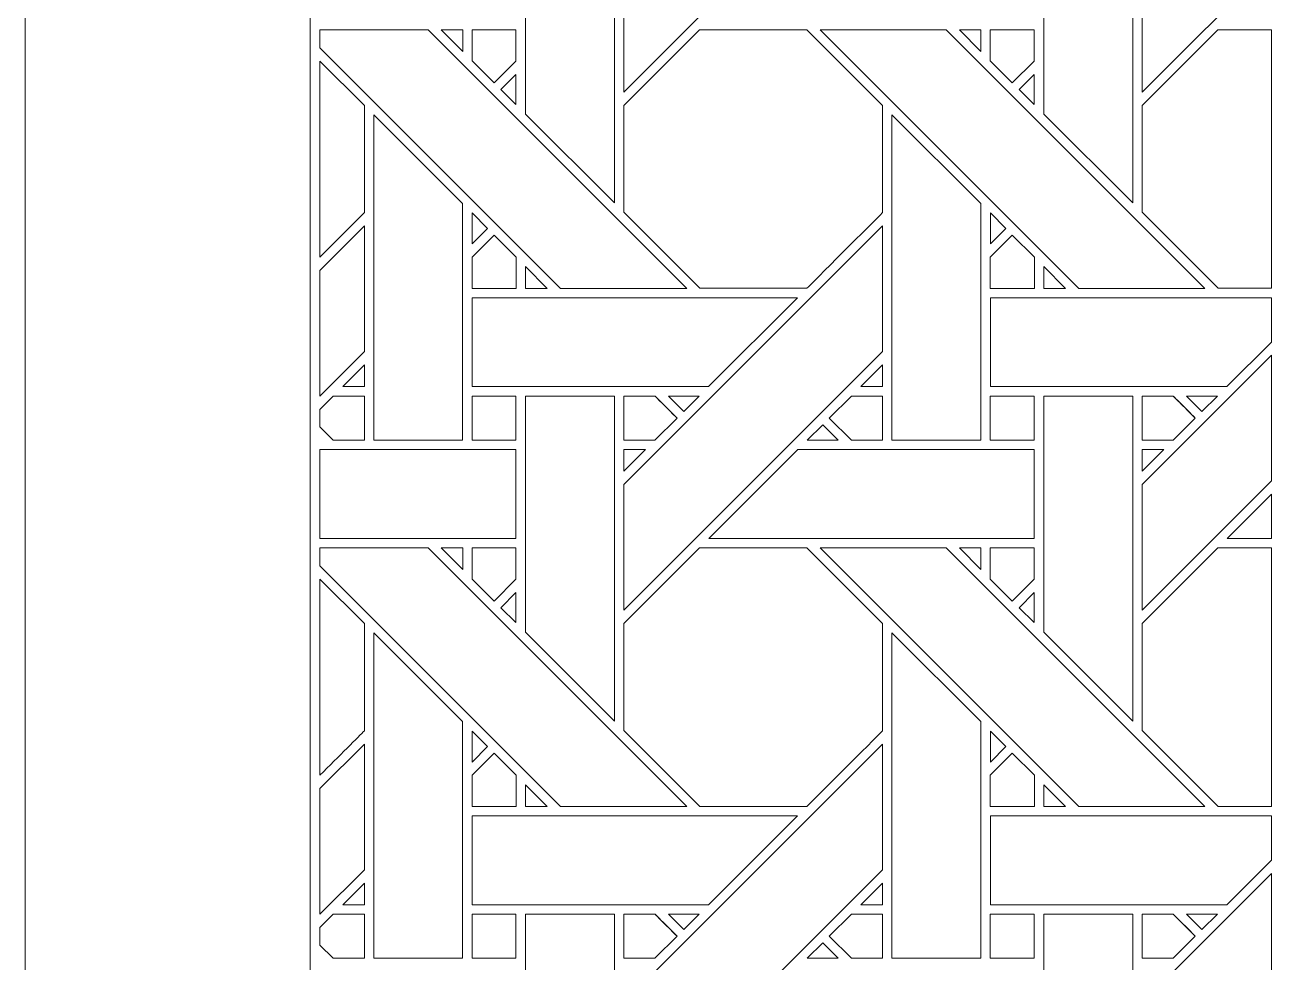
# Model space of a CAD drawing. Header units: inches. Extents: x 4.9 to 19.9, y 3.1 to 15.1.
# Drawn here: x 4.883 to 7.173, y 9.046 to 10.763 of the extents above; entities that cross this region are included whole.
import ezdxf

# ---------------------------------------------------------------- set-up
doc = ezdxf.new("R2010")
doc.units = ezdxf.units.IN
doc.header["$MEASUREMENT"] = 0
doc.layers.add('Design', color=7, linetype='Continuous', lineweight=0)

msp = doc.modelspace()

# ---------------------------------------------------------------- linework, layer by layer
at = {"layer": 'Design'}
for points, knots in [([(4.8829, 15.0948), (4.8829, 15.0948), (4.8829, 3.0948), (4.8829, 3.0948), (4.8829, 3.0948), (19.8829, 3.0948), (19.8829, 3.0948), (19.8829, 3.0948), (19.8829, 15.0948), (19.8829, 15.0948), (19.8829, 15.0948), (4.8829, 15.0948), (4.8829, 15.0948)], [0, 0, 0, 0, 1, 1, 1, 2, 2, 2, 3, 3, 3, 4, 4, 4, 4]), ([(5.4052, 14.5679), (5.4052, 14.5679), (5.4052, 3.6216), (5.4052, 3.6216), (5.4052, 3.6216), (19.3605, 3.6216), (19.3605, 3.6216), (19.3605, 3.6216), (19.3605, 14.5679), (19.3605, 14.5679), (19.3605, 14.5679), (5.4052, 14.5679), (5.4052, 14.5679)], [0, 0, 0, 0, 1, 1, 1, 2, 2, 2, 3, 3, 3, 4, 4, 4, 4]), ([(5.9793, 10.8705), (5.9793, 10.8705), (6.453, 11.3441), (6.453, 11.3441), (6.453, 11.3441), (6.453, 11.1141), (6.453, 11.1141), (6.453, 11.1141), (5.9793, 10.6404), (5.9793, 10.6404), (5.9793, 10.6404), (5.9793, 10.8705), (5.9793, 10.8705)], [0, 0, 0, 0, 1, 1, 1, 2, 2, 2, 3, 3, 3, 4, 4, 4, 4]), ([(6.928, 10.6404), (6.928, 10.6404), (6.928, 10.8705), (6.928, 10.8705), (6.928, 10.8705), (7.1648, 11.1073), (7.1648, 11.1073), (7.1648, 11.1073), (7.1648, 10.8772), (7.1648, 10.8772), (7.1648, 10.8772), (6.928, 10.6404), (6.928, 10.6404)], [0, 0, 0, 0, 1, 1, 1, 2, 2, 2, 3, 3, 3, 4, 4, 4, 4]), ([(5.9622, 11.0326), (5.9622, 11.0326), (5.9622, 10.4375), (5.9622, 10.4375), (5.9622, 10.4375), (5.7992, 10.6004), (5.7992, 10.6004), (5.7992, 10.6004), (5.7992, 11.0326), (5.7992, 11.0326), (5.7992, 11.0326), (5.9622, 11.0326), (5.9622, 11.0326)], [0, 0, 0, 0, 1, 1, 1, 2, 2, 2, 3, 3, 3, 4, 4, 4, 4]), ([(6.9109, 11.0326), (6.9109, 11.0326), (6.9109, 10.4375), (6.9109, 10.4375), (6.9109, 10.4375), (6.748, 10.6004), (6.748, 10.6004), (6.748, 10.6004), (6.748, 11.0326), (6.748, 11.0326), (6.748, 11.0326), (6.9109, 11.0326), (6.9109, 11.0326)], [0, 0, 0, 0, 1, 1, 1, 2, 2, 2, 3, 3, 3, 4, 4, 4, 4]), ([(5.4228, 10.7548), (5.4228, 10.7548), (5.6207, 10.7548), (5.6207, 10.7548), (5.6207, 10.7548), (6.0943, 10.2811), (6.0943, 10.2811), (6.0943, 10.2811), (5.8633, 10.2811), (5.8633, 10.2811), (5.8633, 10.2811), (5.4228, 10.7217), (5.4228, 10.7217), (5.4228, 10.7217), (5.4228, 10.7548), (5.4228, 10.7548)], [0, 0, 0, 0, 1, 1, 1, 2, 2, 2, 3, 3, 3, 4, 4, 4, 5, 5, 5, 5]), ([(5.6842, 10.7548), (5.6842, 10.7548), (5.6842, 10.715), (5.6842, 10.715), (5.6842, 10.715), (5.6448, 10.7548), (5.6448, 10.7548), (5.6448, 10.7548), (5.6842, 10.7548), (5.6842, 10.7548)], [0, 0, 0, 0, 1, 1, 1, 2, 2, 2, 3, 3, 3, 3]), ([(5.7816, 10.7548), (5.7816, 10.7548), (5.7816, 10.6972), (5.7816, 10.6972), (5.7816, 10.6972), (5.7416, 10.6573), (5.7416, 10.6573), (5.7416, 10.6573), (5.7014, 10.6976), (5.7014, 10.6976), (5.7014, 10.6976), (5.7014, 10.7548), (5.7014, 10.7548), (5.7014, 10.7548), (5.7816, 10.7548), (5.7816, 10.7548)], [0, 0, 0, 0, 1, 1, 1, 2, 2, 2, 3, 3, 3, 4, 4, 4, 5, 5, 5, 5]), ([(5.7418, 10.6572), (5.7418, 10.6572), (5.7014, 10.6976), (5.7014, 10.6976), (5.7014, 10.6976), (5.7014, 10.7548), (5.7014, 10.7548), (5.7014, 10.7548), (5.7816, 10.7548), (5.7816, 10.7548), (5.7816, 10.7548), (5.7816, 10.6972), (5.7816, 10.6972), (5.7816, 10.6972), (5.7418, 10.6572), (5.7418, 10.6572)], [0, 0, 0, 0, 1, 1, 1, 2, 2, 2, 3, 3, 3, 4, 4, 4, 5, 5, 5, 5]), ([(6.3142, 10.2812), (6.3142, 10.2812), (6.1185, 10.2812), (6.1185, 10.2812), (6.1185, 10.2812), (5.9792, 10.4204), (5.9792, 10.4204), (5.9792, 10.4204), (5.9792, 10.6161), (5.9792, 10.6161), (5.9792, 10.6161), (6.118, 10.7548), (6.118, 10.7548), (6.118, 10.7548), (6.3142, 10.7548), (6.3142, 10.7548), (6.3142, 10.7548), (6.4529, 10.6161), (6.4529, 10.6161), (6.4529, 10.6161), (6.4529, 10.4199), (6.4529, 10.4199), (6.4351, 10.4019), (6.3232, 10.2902), (6.3142, 10.2812)], [0, 0, 0, 0, 1, 1, 1, 2, 2, 2, 3, 3, 3, 4, 4, 4, 5, 5, 5, 6, 6, 6, 7, 7, 7, 8, 8, 8, 8]), ([(5.9792, 10.6161), (5.9792, 10.6161), (6.118, 10.7548), (6.118, 10.7548), (6.118, 10.7548), (6.3142, 10.7548), (6.3142, 10.7548), (6.3142, 10.7548), (6.4529, 10.6161), (6.4529, 10.6161), (6.4529, 10.6161), (6.4529, 10.4199), (6.4529, 10.4199), (6.4351, 10.4019), (6.3232, 10.2902), (6.3142, 10.2812), (6.3142, 10.2812), (6.1185, 10.2812), (6.1185, 10.2812), (6.1185, 10.2812), (5.9792, 10.4204), (5.9792, 10.4204), (5.9792, 10.4204), (5.9792, 10.6161), (5.9792, 10.6161)], [0, 0, 0, 0, 1, 1, 1, 2, 2, 2, 3, 3, 3, 4, 4, 4, 5, 5, 5, 6, 6, 6, 7, 7, 7, 8, 8, 8, 8]), ([(6.5694, 10.7548), (6.5694, 10.7548), (7.043, 10.2811), (7.043, 10.2811), (7.043, 10.2811), (6.812, 10.2811), (6.812, 10.2811), (6.812, 10.2811), (6.3385, 10.7548), (6.3385, 10.7548), (6.3385, 10.7548), (6.5694, 10.7548), (6.5694, 10.7548)], [0, 0, 0, 0, 1, 1, 1, 2, 2, 2, 3, 3, 3, 4, 4, 4, 4]), ([(6.633, 10.7548), (6.633, 10.7548), (6.633, 10.715), (6.633, 10.715), (6.633, 10.715), (6.5935, 10.7548), (6.5935, 10.7548), (6.5935, 10.7548), (6.633, 10.7548), (6.633, 10.7548)], [0, 0, 0, 0, 1, 1, 1, 2, 2, 2, 3, 3, 3, 3]), ([(6.6501, 10.6976), (6.6501, 10.6976), (6.6501, 10.7548), (6.6501, 10.7548), (6.6501, 10.7548), (6.7304, 10.7548), (6.7304, 10.7548), (6.7304, 10.7548), (6.7304, 10.6972), (6.7304, 10.6972), (6.7304, 10.6972), (6.6904, 10.6573), (6.6904, 10.6573), (6.6904, 10.6573), (6.6501, 10.6976), (6.6501, 10.6976)], [0, 0, 0, 0, 1, 1, 1, 2, 2, 2, 3, 3, 3, 4, 4, 4, 5, 5, 5, 5]), ([(6.6904, 10.6573), (6.6904, 10.6573), (6.6501, 10.6976), (6.6501, 10.6976), (6.6501, 10.6976), (6.6501, 10.7548), (6.6501, 10.7548), (6.6501, 10.7548), (6.7304, 10.7548), (6.7304, 10.7548), (6.7304, 10.7548), (6.7304, 10.6972), (6.7304, 10.6972), (6.7304, 10.6972), (6.6904, 10.6573), (6.6904, 10.6573)], [0, 0, 0, 0, 1, 1, 1, 2, 2, 2, 3, 3, 3, 4, 4, 4, 5, 5, 5, 5]), ([(7.0667, 10.7548), (7.0667, 10.7548), (7.1648, 10.7548), (7.1648, 10.7548), (7.1648, 10.7548), (7.1648, 10.2812), (7.1648, 10.2812), (7.1648, 10.2812), (7.0672, 10.2812), (7.0672, 10.2812), (7.0672, 10.2812), (6.928, 10.4204), (6.928, 10.4204), (6.928, 10.4204), (6.928, 10.6161), (6.928, 10.6161), (6.928, 10.6161), (7.0667, 10.7548), (7.0667, 10.7548)], [0, 0, 0, 0, 1, 1, 1, 2, 2, 2, 3, 3, 3, 4, 4, 4, 5, 5, 5, 6, 6, 6, 6]), ([(6.928, 10.6161), (6.928, 10.6161), (7.0667, 10.7548), (7.0667, 10.7548), (7.0667, 10.7548), (7.1648, 10.7548), (7.1648, 10.7548), (7.1648, 10.7548), (7.1648, 10.2812), (7.1648, 10.2812), (7.1648, 10.2812), (7.0672, 10.2812), (7.0672, 10.2812), (7.0672, 10.2812), (6.928, 10.4204), (6.928, 10.4204), (6.928, 10.4204), (6.928, 10.6161), (6.928, 10.6161)], [0, 0, 0, 0, 1, 1, 1, 2, 2, 2, 3, 3, 3, 4, 4, 4, 5, 5, 5, 6, 6, 6, 6]), ([(5.4228, 10.6974), (5.4228, 10.6974), (5.5042, 10.6161), (5.5042, 10.6161), (5.5042, 10.6161), (5.5042, 10.4199), (5.5042, 10.4199), (5.4944, 10.41), (5.4566, 10.3722), (5.4228, 10.3385), (5.4228, 10.3385), (5.4228, 10.6974), (5.4228, 10.6974)], [0, 0, 0, 0, 1, 1, 1, 2, 2, 2, 3, 3, 3, 4, 4, 4, 4]), ([(5.4228, 10.6974), (5.4228, 10.6974), (5.5042, 10.6161), (5.5042, 10.6161), (5.5042, 10.6161), (5.5042, 10.4199), (5.5042, 10.4199), (5.4943, 10.4099), (5.4565, 10.3722), (5.4228, 10.3385), (5.4228, 10.3385), (5.4228, 10.6974), (5.4228, 10.6974)], [0, 0, 0, 0, 1, 1, 1, 2, 2, 2, 3, 3, 3, 4, 4, 4, 4]), ([(5.7817, 10.6729), (5.7817, 10.6729), (5.7817, 10.6178), (5.7817, 10.6178), (5.7817, 10.6178), (5.7539, 10.6452), (5.7539, 10.6452), (5.7539, 10.6452), (5.7817, 10.6729), (5.7817, 10.6729)], [0, 0, 0, 0, 1, 1, 1, 2, 2, 2, 3, 3, 3, 3]), ([(6.7304, 10.6729), (6.7304, 10.6729), (6.7304, 10.6178), (6.7304, 10.6178), (6.7304, 10.6178), (6.7027, 10.6452), (6.7027, 10.6452), (6.7027, 10.6452), (6.7304, 10.6729), (6.7304, 10.6729)], [0, 0, 0, 0, 1, 1, 1, 2, 2, 2, 3, 3, 3, 3]), ([(5.6841, 10.4368), (5.6841, 10.4368), (5.6841, 10.0031), (5.6841, 10.0031), (5.6841, 10.0031), (5.5214, 10.0031), (5.5214, 10.0031), (5.5214, 10.0031), (5.5214, 10.599), (5.5214, 10.599), (5.5214, 10.599), (5.6841, 10.4368), (5.6841, 10.4368)], [0, 0, 0, 0, 1, 1, 1, 2, 2, 2, 3, 3, 3, 4, 4, 4, 4]), ([(6.6329, 10.4368), (6.6329, 10.4368), (6.6329, 10.0031), (6.6329, 10.0031), (6.6329, 10.0031), (6.4701, 10.0031), (6.4701, 10.0031), (6.4701, 10.0031), (6.4701, 10.599), (6.4701, 10.599), (6.4701, 10.599), (6.6329, 10.4368), (6.6329, 10.4368)], [0, 0, 0, 0, 1, 1, 1, 2, 2, 2, 3, 3, 3, 4, 4, 4, 4]), ([(5.7015, 10.3626), (5.7015, 10.3626), (5.7015, 10.4193), (5.7015, 10.4193), (5.7015, 10.4193), (5.7296, 10.3908), (5.7296, 10.3908), (5.7296, 10.3908), (5.7015, 10.3626), (5.7015, 10.3626)], [0, 0, 0, 0, 1, 1, 1, 2, 2, 2, 3, 3, 3, 3]), ([(6.6502, 10.3626), (6.6502, 10.3626), (6.6502, 10.4193), (6.6502, 10.4193), (6.6502, 10.4193), (6.6784, 10.3908), (6.6784, 10.3908), (6.6784, 10.3908), (6.6502, 10.3626), (6.6502, 10.3626)], [0, 0, 0, 0, 1, 1, 1, 2, 2, 2, 3, 3, 3, 3]), ([(5.4228, 10.3139), (5.4228, 10.3139), (5.5042, 10.3954), (5.5042, 10.3954), (5.5042, 10.3954), (5.5042, 10.1654), (5.5042, 10.1654), (5.5042, 10.1654), (5.4228, 10.0839), (5.4228, 10.0839), (5.4228, 10.0839), (5.4228, 10.3139), (5.4228, 10.3139)], [0, 0, 0, 0, 1, 1, 1, 2, 2, 2, 3, 3, 3, 4, 4, 4, 4]), ([(5.7416, 10.3786), (5.7416, 10.3786), (5.782, 10.3382), (5.782, 10.3382), (5.782, 10.3382), (5.782, 10.2809), (5.782, 10.2809), (5.782, 10.2809), (5.7013, 10.2809), (5.7013, 10.2809), (5.7013, 10.2809), (5.7013, 10.3382), (5.7013, 10.3382), (5.7013, 10.3382), (5.7416, 10.3786), (5.7416, 10.3786)], [0, 0, 0, 0, 1, 1, 1, 2, 2, 2, 3, 3, 3, 4, 4, 4, 5, 5, 5, 5]), ([(5.7418, 10.3785), (5.7418, 10.3785), (5.7821, 10.3382), (5.7821, 10.3382), (5.7821, 10.3382), (5.7821, 10.2809), (5.7821, 10.2809), (5.7821, 10.2809), (5.7015, 10.2809), (5.7015, 10.2809), (5.7015, 10.2809), (5.7015, 10.3382), (5.7015, 10.3382), (5.7015, 10.3382), (5.7418, 10.3785), (5.7418, 10.3785)], [0, 0, 0, 0, 1, 1, 1, 2, 2, 2, 3, 3, 3, 4, 4, 4, 5, 5, 5, 5]), ([(5.9793, 9.9218), (5.9793, 9.9218), (6.453, 10.3954), (6.453, 10.3954), (6.453, 10.3954), (6.453, 10.1654), (6.453, 10.1654), (6.453, 10.1654), (5.9793, 9.6917), (5.9793, 9.6917), (5.9793, 9.6917), (5.9793, 9.9218), (5.9793, 9.9218)], [0, 0, 0, 0, 1, 1, 1, 2, 2, 2, 3, 3, 3, 4, 4, 4, 4]), ([(6.7308, 10.2809), (6.7308, 10.2809), (6.6501, 10.2809), (6.6501, 10.2809), (6.6501, 10.2809), (6.6501, 10.3382), (6.6501, 10.3382), (6.6501, 10.3382), (6.6904, 10.3785), (6.6904, 10.3785), (6.6904, 10.3785), (6.7308, 10.3382), (6.7308, 10.3382), (6.7308, 10.3382), (6.7308, 10.2809), (6.7308, 10.2809)], [0, 0, 0, 0, 1, 1, 1, 2, 2, 2, 3, 3, 3, 4, 4, 4, 5, 5, 5, 5]), ([(6.6904, 10.3785), (6.6904, 10.3785), (6.7308, 10.3382), (6.7308, 10.3382), (6.7308, 10.3382), (6.7308, 10.2809), (6.7308, 10.2809), (6.7308, 10.2809), (6.6501, 10.2809), (6.6501, 10.2809), (6.6501, 10.2809), (6.6501, 10.3382), (6.6501, 10.3382), (6.6501, 10.3382), (6.6904, 10.3785), (6.6904, 10.3785)], [0, 0, 0, 0, 1, 1, 1, 2, 2, 2, 3, 3, 3, 4, 4, 4, 5, 5, 5, 5]), ([(5.7994, 10.2811), (5.7994, 10.2811), (5.7994, 10.3209), (5.7994, 10.3209), (5.7994, 10.3209), (5.8391, 10.2811), (5.8391, 10.2811), (5.8391, 10.2811), (5.7994, 10.2811), (5.7994, 10.2811)], [0, 0, 0, 0, 1, 1, 1, 2, 2, 2, 3, 3, 3, 3]), ([(6.7481, 10.2811), (6.7481, 10.2811), (6.7481, 10.3209), (6.7481, 10.3209), (6.7481, 10.3209), (6.7878, 10.2811), (6.7878, 10.2811), (6.7878, 10.2811), (6.7481, 10.2811), (6.7481, 10.2811)], [0, 0, 0, 0, 1, 1, 1, 2, 2, 2, 3, 3, 3, 3]), ([(5.7015, 10.1012), (5.7015, 10.1012), (5.7015, 10.2639), (5.7015, 10.2639), (5.7015, 10.2639), (6.2972, 10.2639), (6.2972, 10.2639), (6.2972, 10.2639), (6.1344, 10.1012), (6.1344, 10.1012), (6.1344, 10.1012), (5.7015, 10.1012), (5.7015, 10.1012)], [0, 0, 0, 0, 1, 1, 1, 2, 2, 2, 3, 3, 3, 4, 4, 4, 4]), ([(6.6502, 10.1012), (6.6502, 10.1012), (6.6502, 10.2639), (6.6502, 10.2639), (6.6502, 10.2639), (7.1648, 10.2639), (7.1648, 10.2639), (7.1648, 10.2639), (7.1648, 10.1828), (7.1648, 10.1828), (7.1648, 10.1828), (7.0831, 10.1012), (7.0831, 10.1012), (7.0831, 10.1012), (6.6502, 10.1012), (6.6502, 10.1012)], [0, 0, 0, 0, 1, 1, 1, 2, 2, 2, 3, 3, 3, 4, 4, 4, 5, 5, 5, 5]), ([(6.928, 9.6917), (6.928, 9.6917), (6.928, 9.9218), (6.928, 9.9218), (6.928, 9.9218), (7.1648, 10.1586), (7.1648, 10.1586), (7.1648, 10.1586), (7.1648, 9.9285), (7.1648, 9.9285), (7.1648, 9.9285), (6.928, 9.6917), (6.928, 9.6917)], [0, 0, 0, 0, 1, 1, 1, 2, 2, 2, 3, 3, 3, 4, 4, 4, 4]), ([(5.5042, 10.141), (5.5042, 10.141), (5.5042, 10.1012), (5.5042, 10.1012), (5.5042, 10.1012), (5.4645, 10.1012), (5.4645, 10.1012), (5.4645, 10.1012), (5.5042, 10.141), (5.5042, 10.141)], [0, 0, 0, 0, 1, 1, 1, 2, 2, 2, 3, 3, 3, 3]), ([(6.4132, 10.1012), (6.4132, 10.1012), (6.453, 10.141), (6.453, 10.141), (6.453, 10.141), (6.453, 10.1012), (6.453, 10.1012), (6.453, 10.1012), (6.4132, 10.1012), (6.4132, 10.1012)], [0, 0, 0, 0, 1, 1, 1, 2, 2, 2, 3, 3, 3, 3]), ([(5.5042, 10.0031), (5.5042, 10.0031), (5.4471, 10.0031), (5.4471, 10.0031), (5.4471, 10.0031), (5.4228, 10.0274), (5.4228, 10.0274), (5.4228, 10.0274), (5.4228, 10.0596), (5.4228, 10.0596), (5.4228, 10.0596), (5.4471, 10.084), (5.4471, 10.084), (5.4471, 10.084), (5.5042, 10.084), (5.5042, 10.084), (5.5042, 10.084), (5.5042, 10.0031), (5.5042, 10.0031)], [0, 0, 0, 0, 1, 1, 1, 2, 2, 2, 3, 3, 3, 4, 4, 4, 5, 5, 5, 6, 6, 6, 6]), ([(5.4228, 10.0596), (5.4228, 10.0596), (5.4471, 10.084), (5.4471, 10.084), (5.4471, 10.084), (5.5042, 10.084), (5.5042, 10.084), (5.5042, 10.084), (5.5042, 10.0031), (5.5042, 10.0031), (5.5042, 10.0031), (5.4471, 10.0031), (5.4471, 10.0031), (5.4471, 10.0031), (5.4228, 10.0274), (5.4228, 10.0274), (5.4228, 10.0274), (5.4228, 10.0596), (5.4228, 10.0596)], [0, 0, 0, 0, 1, 1, 1, 2, 2, 2, 3, 3, 3, 4, 4, 4, 5, 5, 5, 6, 6, 6, 6]), ([(5.7014, 10.0031), (5.7014, 10.0031), (5.7014, 10.0839), (5.7014, 10.0839), (5.7014, 10.0839), (5.7816, 10.0839), (5.7816, 10.0839), (5.7816, 10.0839), (5.7816, 10.0031), (5.7816, 10.0031), (5.7816, 10.0031), (5.7014, 10.0031), (5.7014, 10.0031)], [0, 0, 0, 0, 1, 1, 1, 2, 2, 2, 3, 3, 3, 4, 4, 4, 4]), ([(5.7816, 10.0839), (5.7816, 10.0839), (5.7816, 10.0031), (5.7816, 10.0031), (5.7816, 10.0031), (5.7014, 10.0031), (5.7014, 10.0031), (5.7014, 10.0031), (5.7014, 10.0839), (5.7014, 10.0839), (5.7014, 10.0839), (5.7816, 10.0839), (5.7816, 10.0839)], [0, 0, 0, 0, 1, 1, 1, 2, 2, 2, 3, 3, 3, 4, 4, 4, 4]), ([(5.9622, 10.0839), (5.9622, 10.0839), (5.9622, 9.4888), (5.9622, 9.4888), (5.9622, 9.4888), (5.7992, 9.6517), (5.7992, 9.6517), (5.7992, 9.6517), (5.7992, 10.0839), (5.7992, 10.0839), (5.7992, 10.0839), (5.9622, 10.0839), (5.9622, 10.0839)], [0, 0, 0, 0, 1, 1, 1, 2, 2, 2, 3, 3, 3, 4, 4, 4, 4]), ([(5.9792, 10.0032), (5.9792, 10.0032), (5.9792, 10.0839), (5.9792, 10.0839), (5.9792, 10.0839), (6.0363, 10.0839), (6.0363, 10.0839), (6.0414, 10.0788), (6.0722, 10.048), (6.0766, 10.0436), (6.0766, 10.0436), (6.0362, 10.0032), (6.0362, 10.0032), (6.0362, 10.0032), (5.9792, 10.0032), (5.9792, 10.0032)], [0, 0, 0, 0, 1, 1, 1, 2, 2, 2, 3, 3, 3, 4, 4, 4, 5, 5, 5, 5]), ([(6.061, 10.0593), (6.061, 10.0593), (6.0766, 10.0436), (6.0766, 10.0436), (6.0766, 10.0436), (6.0362, 10.0032), (6.0362, 10.0032), (6.0362, 10.0032), (5.9792, 10.0032), (5.9792, 10.0032), (5.9792, 10.0032), (5.9792, 10.0839), (5.9792, 10.0839), (5.9792, 10.0839), (6.0363, 10.0839), (6.0363, 10.0839), (6.0363, 10.0839), (6.061, 10.0593), (6.061, 10.0593)], [0, 0, 0, 0, 1, 1, 1, 2, 2, 2, 3, 3, 3, 4, 4, 4, 5, 5, 5, 6, 6, 6, 6]), ([(6.0607, 10.0839), (6.0607, 10.0839), (6.1172, 10.0839), (6.1172, 10.0839), (6.1172, 10.0839), (6.0889, 10.0557), (6.0889, 10.0557), (6.0889, 10.0557), (6.0607, 10.0839), (6.0607, 10.0839)], [0, 0, 0, 0, 1, 1, 1, 2, 2, 2, 3, 3, 3, 3]), ([(6.4529, 10.0031), (6.4529, 10.0031), (6.3958, 10.0031), (6.3958, 10.0031), (6.3958, 10.0031), (6.3554, 10.0435), (6.3554, 10.0435), (6.3554, 10.0435), (6.3959, 10.084), (6.3959, 10.084), (6.3959, 10.084), (6.4529, 10.084), (6.4529, 10.084), (6.4529, 10.084), (6.4529, 10.0031), (6.4529, 10.0031)], [0, 0, 0, 0, 1, 1, 1, 2, 2, 2, 3, 3, 3, 4, 4, 4, 5, 5, 5, 5]), ([(6.3554, 10.0435), (6.3554, 10.0435), (6.3959, 10.084), (6.3959, 10.084), (6.3959, 10.084), (6.4529, 10.084), (6.4529, 10.084), (6.4529, 10.084), (6.4529, 10.0031), (6.4529, 10.0031), (6.4529, 10.0031), (6.3958, 10.0031), (6.3958, 10.0031), (6.3958, 10.0031), (6.3554, 10.0435), (6.3554, 10.0435)], [0, 0, 0, 0, 1, 1, 1, 2, 2, 2, 3, 3, 3, 4, 4, 4, 5, 5, 5, 5]), ([(6.6501, 10.0031), (6.6501, 10.0031), (6.6501, 10.0839), (6.6501, 10.0839), (6.6501, 10.0839), (6.7304, 10.0839), (6.7304, 10.0839), (6.7304, 10.0839), (6.7304, 10.0031), (6.7304, 10.0031), (6.7304, 10.0031), (6.6501, 10.0031), (6.6501, 10.0031)], [0, 0, 0, 0, 1, 1, 1, 2, 2, 2, 3, 3, 3, 4, 4, 4, 4]), ([(6.7304, 10.0839), (6.7304, 10.0839), (6.7304, 10.0031), (6.7304, 10.0031), (6.7304, 10.0031), (6.6501, 10.0031), (6.6501, 10.0031), (6.6501, 10.0031), (6.6501, 10.0839), (6.6501, 10.0839), (6.6501, 10.0839), (6.7304, 10.0839), (6.7304, 10.0839)], [0, 0, 0, 0, 1, 1, 1, 2, 2, 2, 3, 3, 3, 4, 4, 4, 4]), ([(6.9109, 10.0839), (6.9109, 10.0839), (6.9109, 9.4888), (6.9109, 9.4888), (6.9109, 9.4888), (6.748, 9.6517), (6.748, 9.6517), (6.748, 9.6517), (6.748, 10.0839), (6.748, 10.0839), (6.748, 10.0839), (6.9109, 10.0839), (6.9109, 10.0839)], [0, 0, 0, 0, 1, 1, 1, 2, 2, 2, 3, 3, 3, 4, 4, 4, 4]), ([(6.985, 10.0839), (6.9902, 10.0788), (7.021, 10.048), (7.0254, 10.0436), (7.0254, 10.0436), (6.985, 10.0032), (6.985, 10.0032), (6.985, 10.0032), (6.928, 10.0032), (6.928, 10.0032), (6.928, 10.0032), (6.928, 10.0839), (6.928, 10.0839), (6.928, 10.0839), (6.985, 10.0839), (6.985, 10.0839)], [0, 0, 0, 0, 1, 1, 1, 2, 2, 2, 3, 3, 3, 4, 4, 4, 5, 5, 5, 5]), ([(7.0098, 10.0593), (7.0098, 10.0593), (7.0254, 10.0436), (7.0254, 10.0436), (7.0254, 10.0436), (6.985, 10.0032), (6.985, 10.0032), (6.985, 10.0032), (6.928, 10.0032), (6.928, 10.0032), (6.928, 10.0032), (6.928, 10.0839), (6.928, 10.0839), (6.928, 10.0839), (6.985, 10.0839), (6.985, 10.0839), (6.9904, 10.0786), (7.0004, 10.0686), (7.0098, 10.0593)], [0, 0, 0, 0, 1, 1, 1, 2, 2, 2, 3, 3, 3, 4, 4, 4, 5, 5, 5, 6, 6, 6, 6]), ([(7.0095, 10.0839), (7.0095, 10.0839), (7.0659, 10.0839), (7.0659, 10.0839), (7.0659, 10.0839), (7.0376, 10.0557), (7.0376, 10.0557), (7.0376, 10.0557), (7.0095, 10.0839), (7.0095, 10.0839)], [0, 0, 0, 0, 1, 1, 1, 2, 2, 2, 3, 3, 3, 3]), ([(6.3716, 10.0031), (6.3716, 10.0031), (6.3151, 10.0031), (6.3151, 10.0031), (6.3151, 10.0031), (6.3434, 10.0314), (6.3434, 10.0314), (6.3434, 10.0314), (6.3716, 10.0031), (6.3716, 10.0031)], [0, 0, 0, 0, 1, 1, 1, 2, 2, 2, 3, 3, 3, 3]), ([(5.4228, 9.986), (5.4228, 9.986), (5.7817, 9.986), (5.7817, 9.986), (5.7817, 9.986), (5.7817, 9.8232), (5.7817, 9.8232), (5.7817, 9.8232), (5.4228, 9.8232), (5.4228, 9.8232), (5.4228, 9.8232), (5.4228, 9.986), (5.4228, 9.986)], [0, 0, 0, 0, 1, 1, 1, 2, 2, 2, 3, 3, 3, 4, 4, 4, 4]), ([(6.0191, 9.986), (6.0191, 9.986), (5.9793, 9.9462), (5.9793, 9.9462), (5.9793, 9.9462), (5.9793, 9.986), (5.9793, 9.986), (5.9793, 9.986), (6.0191, 9.986), (6.0191, 9.986)], [0, 0, 0, 0, 1, 1, 1, 2, 2, 2, 3, 3, 3, 3]), ([(6.298, 9.986), (6.298, 9.986), (6.7304, 9.986), (6.7304, 9.986), (6.7304, 9.986), (6.7304, 9.8232), (6.7304, 9.8232), (6.7304, 9.8232), (6.1351, 9.8232), (6.1351, 9.8232), (6.1351, 9.8232), (6.298, 9.986), (6.298, 9.986)], [0, 0, 0, 0, 1, 1, 1, 2, 2, 2, 3, 3, 3, 4, 4, 4, 4]), ([(6.9679, 9.986), (6.9679, 9.986), (6.928, 9.9462), (6.928, 9.9462), (6.928, 9.9462), (6.928, 9.986), (6.928, 9.986), (6.928, 9.986), (6.9679, 9.986), (6.9679, 9.986)], [0, 0, 0, 0, 1, 1, 1, 2, 2, 2, 3, 3, 3, 3]), ([(7.1648, 9.9041), (7.1648, 9.9041), (7.1648, 9.8232), (7.1648, 9.8232), (7.1648, 9.8232), (7.0839, 9.8232), (7.0839, 9.8232), (7.0839, 9.8232), (7.1648, 9.9041), (7.1648, 9.9041)], [0, 0, 0, 0, 1, 1, 1, 2, 2, 2, 3, 3, 3, 3]), ([(5.4228, 9.8061), (5.4228, 9.8061), (5.6207, 9.8061), (5.6207, 9.8061), (5.6207, 9.8061), (6.0943, 9.3324), (6.0943, 9.3324), (6.0943, 9.3324), (5.8633, 9.3324), (5.8633, 9.3324), (5.8633, 9.3324), (5.4228, 9.773), (5.4228, 9.773), (5.4228, 9.773), (5.4228, 9.8061), (5.4228, 9.8061)], [0, 0, 0, 0, 1, 1, 1, 2, 2, 2, 3, 3, 3, 4, 4, 4, 5, 5, 5, 5]), ([(5.6842, 9.8061), (5.6842, 9.8061), (5.6842, 9.7662), (5.6842, 9.7662), (5.6842, 9.7662), (5.6448, 9.8061), (5.6448, 9.8061), (5.6448, 9.8061), (5.6842, 9.8061), (5.6842, 9.8061)], [0, 0, 0, 0, 1, 1, 1, 2, 2, 2, 3, 3, 3, 3]), ([(5.7816, 9.8061), (5.7816, 9.8061), (5.7816, 9.7485), (5.7816, 9.7485), (5.7816, 9.7485), (5.7416, 9.7085), (5.7416, 9.7085), (5.7416, 9.7085), (5.7014, 9.7489), (5.7014, 9.7489), (5.7014, 9.7489), (5.7014, 9.8061), (5.7014, 9.8061), (5.7014, 9.8061), (5.7816, 9.8061), (5.7816, 9.8061)], [0, 0, 0, 0, 1, 1, 1, 2, 2, 2, 3, 3, 3, 4, 4, 4, 5, 5, 5, 5]), ([(5.7418, 9.7085), (5.7418, 9.7085), (5.7014, 9.7489), (5.7014, 9.7489), (5.7014, 9.7489), (5.7014, 9.8061), (5.7014, 9.8061), (5.7014, 9.8061), (5.7816, 9.8061), (5.7816, 9.8061), (5.7816, 9.8061), (5.7816, 9.7485), (5.7816, 9.7485), (5.7816, 9.7485), (5.7418, 9.7085), (5.7418, 9.7085)], [0, 0, 0, 0, 1, 1, 1, 2, 2, 2, 3, 3, 3, 4, 4, 4, 5, 5, 5, 5]), ([(6.3142, 9.3324), (6.3142, 9.3324), (6.1185, 9.3324), (6.1185, 9.3324), (6.1185, 9.3324), (5.9792, 9.4717), (5.9792, 9.4717), (5.9792, 9.4717), (5.9792, 9.6673), (5.9792, 9.6673), (5.9792, 9.6673), (6.1179, 9.8061), (6.1179, 9.8061), (6.1179, 9.8061), (6.3142, 9.8061), (6.3142, 9.8061), (6.3142, 9.8061), (6.4529, 9.6673), (6.4529, 9.6673), (6.4529, 9.6673), (6.4529, 9.4711), (6.4529, 9.4711), (6.4351, 9.4532), (6.3232, 9.3414), (6.3142, 9.3324)], [0, 0, 0, 0, 1, 1, 1, 2, 2, 2, 3, 3, 3, 4, 4, 4, 5, 5, 5, 6, 6, 6, 7, 7, 7, 8, 8, 8, 8]), ([(5.9792, 9.6673), (5.9792, 9.6673), (6.1179, 9.8061), (6.1179, 9.8061), (6.1179, 9.8061), (6.3142, 9.8061), (6.3142, 9.8061), (6.3142, 9.8061), (6.4529, 9.6673), (6.4529, 9.6673), (6.4529, 9.6673), (6.4529, 9.4711), (6.4529, 9.4711), (6.4351, 9.4532), (6.3232, 9.3414), (6.3142, 9.3324), (6.3142, 9.3324), (6.1185, 9.3324), (6.1185, 9.3324), (6.1185, 9.3324), (5.9792, 9.4717), (5.9792, 9.4717), (5.9792, 9.4717), (5.9792, 9.6673), (5.9792, 9.6673)], [0, 0, 0, 0, 1, 1, 1, 2, 2, 2, 3, 3, 3, 4, 4, 4, 5, 5, 5, 6, 6, 6, 7, 7, 7, 8, 8, 8, 8]), ([(6.5694, 9.8061), (6.5694, 9.8061), (7.043, 9.3324), (7.043, 9.3324), (7.043, 9.3324), (6.812, 9.3324), (6.812, 9.3324), (6.812, 9.3324), (6.3385, 9.8061), (6.3385, 9.8061), (6.3385, 9.8061), (6.5694, 9.8061), (6.5694, 9.8061)], [0, 0, 0, 0, 1, 1, 1, 2, 2, 2, 3, 3, 3, 4, 4, 4, 4]), ([(6.633, 9.8061), (6.633, 9.8061), (6.633, 9.7662), (6.633, 9.7662), (6.633, 9.7662), (6.5935, 9.8061), (6.5935, 9.8061), (6.5935, 9.8061), (6.633, 9.8061), (6.633, 9.8061)], [0, 0, 0, 0, 1, 1, 1, 2, 2, 2, 3, 3, 3, 3]), ([(6.6501, 9.7489), (6.6501, 9.7489), (6.6501, 9.8061), (6.6501, 9.8061), (6.6501, 9.8061), (6.7304, 9.8061), (6.7304, 9.8061), (6.7304, 9.8061), (6.7304, 9.7485), (6.7304, 9.7485), (6.7304, 9.7485), (6.6904, 9.7085), (6.6904, 9.7085), (6.6904, 9.7085), (6.6501, 9.7489), (6.6501, 9.7489)], [0, 0, 0, 0, 1, 1, 1, 2, 2, 2, 3, 3, 3, 4, 4, 4, 5, 5, 5, 5]), ([(6.6904, 9.7085), (6.6904, 9.7085), (6.6501, 9.7489), (6.6501, 9.7489), (6.6501, 9.7489), (6.6501, 9.8061), (6.6501, 9.8061), (6.6501, 9.8061), (6.7304, 9.8061), (6.7304, 9.8061), (6.7304, 9.8061), (6.7304, 9.7485), (6.7304, 9.7485), (6.7304, 9.7485), (6.6904, 9.7085), (6.6904, 9.7085)], [0, 0, 0, 0, 1, 1, 1, 2, 2, 2, 3, 3, 3, 4, 4, 4, 5, 5, 5, 5]), ([(7.0667, 9.8061), (7.0667, 9.8061), (7.1648, 9.8061), (7.1648, 9.8061), (7.1648, 9.8061), (7.1648, 9.3324), (7.1648, 9.3324), (7.1648, 9.3324), (7.0672, 9.3324), (7.0672, 9.3324), (7.0672, 9.3324), (6.928, 9.4717), (6.928, 9.4717), (6.928, 9.4717), (6.928, 9.6673), (6.928, 9.6673), (6.928, 9.6673), (7.0667, 9.8061), (7.0667, 9.8061)], [0, 0, 0, 0, 1, 1, 1, 2, 2, 2, 3, 3, 3, 4, 4, 4, 5, 5, 5, 6, 6, 6, 6]), ([(6.928, 9.6673), (6.928, 9.6673), (7.0667, 9.8061), (7.0667, 9.8061), (7.0667, 9.8061), (7.1648, 9.8061), (7.1648, 9.8061), (7.1648, 9.8061), (7.1648, 9.3324), (7.1648, 9.3324), (7.1648, 9.3324), (7.0672, 9.3324), (7.0672, 9.3324), (7.0672, 9.3324), (6.928, 9.4717), (6.928, 9.4717), (6.928, 9.4717), (6.928, 9.6673), (6.928, 9.6673)], [0, 0, 0, 0, 1, 1, 1, 2, 2, 2, 3, 3, 3, 4, 4, 4, 5, 5, 5, 6, 6, 6, 6]), ([(5.4228, 9.7487), (5.4228, 9.7487), (5.5042, 9.6673), (5.5042, 9.6673), (5.5042, 9.6673), (5.5042, 9.4711), (5.5042, 9.4711), (5.4944, 9.4613), (5.4566, 9.4235), (5.4228, 9.3897), (5.4228, 9.3897), (5.4228, 9.7487), (5.4228, 9.7487)], [0, 0, 0, 0, 1, 1, 1, 2, 2, 2, 3, 3, 3, 4, 4, 4, 4]), ([(5.4228, 9.7487), (5.4228, 9.7487), (5.5042, 9.6673), (5.5042, 9.6673), (5.5042, 9.6673), (5.5042, 9.4711), (5.5042, 9.4711), (5.4944, 9.4613), (5.4566, 9.4235), (5.4228, 9.3897), (5.4228, 9.3897), (5.4228, 9.7487), (5.4228, 9.7487)], [0, 0, 0, 0, 1, 1, 1, 2, 2, 2, 3, 3, 3, 4, 4, 4, 4]), ([(5.7817, 9.7242), (5.7817, 9.7242), (5.7817, 9.6691), (5.7817, 9.6691), (5.7817, 9.6691), (5.7539, 9.6964), (5.7539, 9.6964), (5.7539, 9.6964), (5.7817, 9.7242), (5.7817, 9.7242)], [0, 0, 0, 0, 1, 1, 1, 2, 2, 2, 3, 3, 3, 3]), ([(6.7304, 9.7242), (6.7304, 9.7242), (6.7304, 9.6691), (6.7304, 9.6691), (6.7304, 9.6691), (6.7027, 9.6964), (6.7027, 9.6964), (6.7027, 9.6964), (6.7304, 9.7242), (6.7304, 9.7242)], [0, 0, 0, 0, 1, 1, 1, 2, 2, 2, 3, 3, 3, 3]), ([(5.6841, 9.4881), (5.6841, 9.4881), (5.6841, 9.0544), (5.6841, 9.0544), (5.6841, 9.0544), (5.5214, 9.0544), (5.5214, 9.0544), (5.5214, 9.0544), (5.5214, 9.6502), (5.5214, 9.6502), (5.5214, 9.6502), (5.6841, 9.4881), (5.6841, 9.4881)], [0, 0, 0, 0, 1, 1, 1, 2, 2, 2, 3, 3, 3, 4, 4, 4, 4]), ([(6.6329, 9.4881), (6.6329, 9.4881), (6.6329, 9.0544), (6.6329, 9.0544), (6.6329, 9.0544), (6.4701, 9.0544), (6.4701, 9.0544), (6.4701, 9.0544), (6.4701, 9.6502), (6.4701, 9.6502), (6.4701, 9.6502), (6.6329, 9.4881), (6.6329, 9.4881)], [0, 0, 0, 0, 1, 1, 1, 2, 2, 2, 3, 3, 3, 4, 4, 4, 4]), ([(5.7015, 9.4138), (5.7015, 9.4138), (5.7015, 9.4706), (5.7015, 9.4706), (5.7015, 9.4706), (5.7296, 9.442), (5.7296, 9.442), (5.7296, 9.442), (5.7015, 9.4138), (5.7015, 9.4138)], [0, 0, 0, 0, 1, 1, 1, 2, 2, 2, 3, 3, 3, 3]), ([(6.6502, 9.4138), (6.6502, 9.4138), (6.6502, 9.4706), (6.6502, 9.4706), (6.6502, 9.4706), (6.6784, 9.442), (6.6784, 9.442), (6.6784, 9.442), (6.6502, 9.4138), (6.6502, 9.4138)], [0, 0, 0, 0, 1, 1, 1, 2, 2, 2, 3, 3, 3, 3]), ([(5.4228, 9.3652), (5.4228, 9.3652), (5.5042, 9.4467), (5.5042, 9.4467), (5.5042, 9.4467), (5.5042, 9.2166), (5.5042, 9.2166), (5.5042, 9.2166), (5.4228, 9.1352), (5.4228, 9.1352), (5.4228, 9.1352), (5.4228, 9.3652), (5.4228, 9.3652)], [0, 0, 0, 0, 1, 1, 1, 2, 2, 2, 3, 3, 3, 4, 4, 4, 4]), ([(5.9793, 8.9731), (5.9793, 8.9731), (6.453, 9.4467), (6.453, 9.4467), (6.453, 9.4467), (6.453, 9.2166), (6.453, 9.2166), (6.453, 9.2166), (5.9793, 8.743), (5.9793, 8.743), (5.9793, 8.743), (5.9793, 8.9731), (5.9793, 8.9731)], [0, 0, 0, 0, 1, 1, 1, 2, 2, 2, 3, 3, 3, 4, 4, 4, 4]), ([(5.7014, 9.3322), (5.7014, 9.3322), (5.7014, 9.3895), (5.7014, 9.3895), (5.7014, 9.3895), (5.7416, 9.4298), (5.7416, 9.4298), (5.7416, 9.4298), (5.782, 9.3895), (5.782, 9.3895), (5.782, 9.3895), (5.782, 9.3322), (5.782, 9.3322), (5.782, 9.3322), (5.7014, 9.3322), (5.7014, 9.3322)], [0, 0, 0, 0, 1, 1, 1, 2, 2, 2, 3, 3, 3, 4, 4, 4, 5, 5, 5, 5]), ([(5.7418, 9.4298), (5.7418, 9.4298), (5.782, 9.3895), (5.782, 9.3895), (5.782, 9.3895), (5.782, 9.3322), (5.782, 9.3322), (5.782, 9.3322), (5.7014, 9.3322), (5.7014, 9.3322), (5.7014, 9.3322), (5.7014, 9.3895), (5.7014, 9.3895), (5.7014, 9.3895), (5.7418, 9.4298), (5.7418, 9.4298)], [0, 0, 0, 0, 1, 1, 1, 2, 2, 2, 3, 3, 3, 4, 4, 4, 5, 5, 5, 5]), ([(6.7308, 9.3322), (6.7308, 9.3322), (6.6501, 9.3322), (6.6501, 9.3322), (6.6501, 9.3322), (6.6501, 9.3895), (6.6501, 9.3895), (6.6501, 9.3895), (6.6904, 9.4298), (6.6904, 9.4298), (6.6904, 9.4298), (6.7308, 9.3895), (6.7308, 9.3895), (6.7308, 9.3895), (6.7308, 9.3322), (6.7308, 9.3322)], [0, 0, 0, 0, 1, 1, 1, 2, 2, 2, 3, 3, 3, 4, 4, 4, 5, 5, 5, 5]), ([(6.6904, 9.4298), (6.6904, 9.4298), (6.7308, 9.3895), (6.7308, 9.3895), (6.7308, 9.3895), (6.7308, 9.3322), (6.7308, 9.3322), (6.7308, 9.3322), (6.6501, 9.3322), (6.6501, 9.3322), (6.6501, 9.3322), (6.6501, 9.3895), (6.6501, 9.3895), (6.6501, 9.3895), (6.6904, 9.4298), (6.6904, 9.4298)], [0, 0, 0, 0, 1, 1, 1, 2, 2, 2, 3, 3, 3, 4, 4, 4, 5, 5, 5, 5]), ([(5.7994, 9.3324), (5.7994, 9.3324), (5.7994, 9.3722), (5.7994, 9.3722), (5.7994, 9.3722), (5.8391, 9.3324), (5.8391, 9.3324), (5.8391, 9.3324), (5.7994, 9.3324), (5.7994, 9.3324)], [0, 0, 0, 0, 1, 1, 1, 2, 2, 2, 3, 3, 3, 3]), ([(6.7481, 9.3324), (6.7481, 9.3324), (6.7481, 9.3722), (6.7481, 9.3722), (6.7481, 9.3722), (6.7878, 9.3324), (6.7878, 9.3324), (6.7878, 9.3324), (6.7481, 9.3324), (6.7481, 9.3324)], [0, 0, 0, 0, 1, 1, 1, 2, 2, 2, 3, 3, 3, 3]), ([(5.7015, 9.1525), (5.7015, 9.1525), (5.7015, 9.3152), (5.7015, 9.3152), (5.7015, 9.3152), (6.2972, 9.3152), (6.2972, 9.3152), (6.2972, 9.3152), (6.1344, 9.1525), (6.1344, 9.1525), (6.1344, 9.1525), (5.7015, 9.1525), (5.7015, 9.1525)], [0, 0, 0, 0, 1, 1, 1, 2, 2, 2, 3, 3, 3, 4, 4, 4, 4]), ([(6.6502, 9.1525), (6.6502, 9.1525), (6.6502, 9.3152), (6.6502, 9.3152), (6.6502, 9.3152), (7.1648, 9.3152), (7.1648, 9.3152), (7.1648, 9.3152), (7.1648, 9.2341), (7.1648, 9.2341), (7.1648, 9.2341), (7.0832, 9.1525), (7.0832, 9.1525), (7.0832, 9.1525), (6.6502, 9.1525), (6.6502, 9.1525)], [0, 0, 0, 0, 1, 1, 1, 2, 2, 2, 3, 3, 3, 4, 4, 4, 5, 5, 5, 5]), ([(6.928, 8.743), (6.928, 8.743), (6.928, 8.9731), (6.928, 8.9731), (6.928, 8.9731), (7.1648, 9.2098), (7.1648, 9.2098), (7.1648, 9.2098), (7.1648, 8.9798), (7.1648, 8.9798), (7.1648, 8.9798), (6.928, 8.743), (6.928, 8.743)], [0, 0, 0, 0, 1, 1, 1, 2, 2, 2, 3, 3, 3, 4, 4, 4, 4]), ([(5.5042, 9.1923), (5.5042, 9.1923), (5.5042, 9.1525), (5.5042, 9.1525), (5.5042, 9.1525), (5.4645, 9.1525), (5.4645, 9.1525), (5.4645, 9.1525), (5.5042, 9.1923), (5.5042, 9.1923)], [0, 0, 0, 0, 1, 1, 1, 2, 2, 2, 3, 3, 3, 3]), ([(6.4132, 9.1525), (6.4132, 9.1525), (6.453, 9.1923), (6.453, 9.1923), (6.453, 9.1923), (6.453, 9.1525), (6.453, 9.1525), (6.453, 9.1525), (6.4132, 9.1525), (6.4132, 9.1525)], [0, 0, 0, 0, 1, 1, 1, 2, 2, 2, 3, 3, 3, 3]), ([(5.5042, 9.0544), (5.5042, 9.0544), (5.4471, 9.0544), (5.4471, 9.0544), (5.4471, 9.0544), (5.4228, 9.0787), (5.4228, 9.0787), (5.4228, 9.0787), (5.4228, 9.1109), (5.4228, 9.1109), (5.4228, 9.1109), (5.4471, 9.1352), (5.4471, 9.1352), (5.4471, 9.1352), (5.5042, 9.1352), (5.5042, 9.1352), (5.5042, 9.1352), (5.5042, 9.0544), (5.5042, 9.0544)], [0, 0, 0, 0, 1, 1, 1, 2, 2, 2, 3, 3, 3, 4, 4, 4, 5, 5, 5, 6, 6, 6, 6]), ([(5.4228, 9.1109), (5.4228, 9.1109), (5.4471, 9.1352), (5.4471, 9.1352), (5.4471, 9.1352), (5.5042, 9.1352), (5.5042, 9.1352), (5.5042, 9.1352), (5.5042, 9.0544), (5.5042, 9.0544), (5.5042, 9.0544), (5.4471, 9.0544), (5.4471, 9.0544), (5.4471, 9.0544), (5.4228, 9.0787), (5.4228, 9.0787), (5.4228, 9.0787), (5.4228, 9.1109), (5.4228, 9.1109)], [0, 0, 0, 0, 1, 1, 1, 2, 2, 2, 3, 3, 3, 4, 4, 4, 5, 5, 5, 6, 6, 6, 6]), ([(5.7014, 9.0544), (5.7014, 9.0544), (5.7014, 9.1352), (5.7014, 9.1352), (5.7014, 9.1352), (5.7816, 9.1352), (5.7816, 9.1352), (5.7816, 9.1352), (5.7816, 9.0544), (5.7816, 9.0544), (5.7816, 9.0544), (5.7014, 9.0544), (5.7014, 9.0544)], [0, 0, 0, 0, 1, 1, 1, 2, 2, 2, 3, 3, 3, 4, 4, 4, 4]), ([(5.7014, 9.1352), (5.7014, 9.1352), (5.7816, 9.1352), (5.7816, 9.1352), (5.7816, 9.1352), (5.7816, 9.0544), (5.7816, 9.0544), (5.7816, 9.0544), (5.7014, 9.0544), (5.7014, 9.0544), (5.7014, 9.0544), (5.7014, 9.1352), (5.7014, 9.1352)], [0, 0, 0, 0, 1, 1, 1, 2, 2, 2, 3, 3, 3, 4, 4, 4, 4]), ([(5.9622, 9.1352), (5.9622, 9.1352), (5.9622, 8.5401), (5.9622, 8.5401), (5.9622, 8.5401), (5.7992, 8.703), (5.7992, 8.703), (5.7992, 8.703), (5.7992, 9.1352), (5.7992, 9.1352), (5.7992, 9.1352), (5.9622, 9.1352), (5.9622, 9.1352)], [0, 0, 0, 0, 1, 1, 1, 2, 2, 2, 3, 3, 3, 4, 4, 4, 4]), ([(5.9792, 9.0544), (5.9792, 9.0544), (5.9792, 9.1352), (5.9792, 9.1352), (5.9792, 9.1352), (6.0363, 9.1352), (6.0363, 9.1352), (6.0414, 9.1301), (6.0722, 9.0993), (6.0766, 9.0948), (6.0766, 9.0948), (6.0362, 9.0544), (6.0362, 9.0544), (6.0362, 9.0544), (5.9792, 9.0544), (5.9792, 9.0544)], [0, 0, 0, 0, 1, 1, 1, 2, 2, 2, 3, 3, 3, 4, 4, 4, 5, 5, 5, 5]), ([(6.062, 9.1096), (6.062, 9.1096), (6.0766, 9.0948), (6.0766, 9.0948), (6.0766, 9.0948), (6.0362, 9.0544), (6.0362, 9.0544), (6.0362, 9.0544), (5.9792, 9.0544), (5.9792, 9.0544), (5.9792, 9.0544), (5.9792, 9.1352), (5.9792, 9.1352), (5.9792, 9.1352), (6.0363, 9.1352), (6.0363, 9.1352), (6.0419, 9.1296), (6.0524, 9.1192), (6.062, 9.1096)], [0, 0, 0, 0, 1, 1, 1, 2, 2, 2, 3, 3, 3, 4, 4, 4, 5, 5, 5, 6, 6, 6, 6]), ([(6.0607, 9.1352), (6.0607, 9.1352), (6.1172, 9.1352), (6.1172, 9.1352), (6.1172, 9.1352), (6.0889, 9.107), (6.0889, 9.107), (6.0889, 9.107), (6.0607, 9.1352), (6.0607, 9.1352)], [0, 0, 0, 0, 1, 1, 1, 2, 2, 2, 3, 3, 3, 3]), ([(6.4529, 9.0544), (6.4529, 9.0544), (6.3958, 9.0544), (6.3958, 9.0544), (6.3958, 9.0544), (6.3554, 9.0948), (6.3554, 9.0948), (6.3554, 9.0948), (6.3959, 9.1352), (6.3959, 9.1352), (6.3959, 9.1352), (6.4529, 9.1352), (6.4529, 9.1352), (6.4529, 9.1352), (6.4529, 9.0544), (6.4529, 9.0544)], [0, 0, 0, 0, 1, 1, 1, 2, 2, 2, 3, 3, 3, 4, 4, 4, 5, 5, 5, 5]), ([(6.3554, 9.0948), (6.3554, 9.0948), (6.3959, 9.1352), (6.3959, 9.1352), (6.3959, 9.1352), (6.4529, 9.1352), (6.4529, 9.1352), (6.4529, 9.1352), (6.4529, 9.0544), (6.4529, 9.0544), (6.4529, 9.0544), (6.3958, 9.0544), (6.3958, 9.0544), (6.3958, 9.0544), (6.3554, 9.0948), (6.3554, 9.0948)], [0, 0, 0, 0, 1, 1, 1, 2, 2, 2, 3, 3, 3, 4, 4, 4, 5, 5, 5, 5]), ([(6.6501, 9.0544), (6.6501, 9.0544), (6.6501, 9.1352), (6.6501, 9.1352), (6.6501, 9.1352), (6.7304, 9.1352), (6.7304, 9.1352), (6.7304, 9.1352), (6.7304, 9.0544), (6.7304, 9.0544), (6.7304, 9.0544), (6.6501, 9.0544), (6.6501, 9.0544)], [0, 0, 0, 0, 1, 1, 1, 2, 2, 2, 3, 3, 3, 4, 4, 4, 4]), ([(6.7304, 9.1352), (6.7304, 9.1352), (6.7304, 9.0544), (6.7304, 9.0544), (6.7304, 9.0544), (6.6501, 9.0544), (6.6501, 9.0544), (6.6501, 9.0544), (6.6501, 9.1352), (6.6501, 9.1352), (6.6501, 9.1352), (6.7304, 9.1352), (6.7304, 9.1352)], [0, 0, 0, 0, 1, 1, 1, 2, 2, 2, 3, 3, 3, 4, 4, 4, 4]), ([(6.9109, 9.1352), (6.9109, 9.1352), (6.9109, 8.5401), (6.9109, 8.5401), (6.9109, 8.5401), (6.748, 8.703), (6.748, 8.703), (6.748, 8.703), (6.748, 9.1352), (6.748, 9.1352), (6.748, 9.1352), (6.9109, 9.1352), (6.9109, 9.1352)], [0, 0, 0, 0, 1, 1, 1, 2, 2, 2, 3, 3, 3, 4, 4, 4, 4]), ([(6.985, 9.1352), (6.9902, 9.1301), (7.021, 9.0993), (7.0254, 9.0948), (7.0254, 9.0948), (6.985, 9.0544), (6.985, 9.0544), (6.985, 9.0544), (6.928, 9.0544), (6.928, 9.0544), (6.928, 9.0544), (6.928, 9.1352), (6.928, 9.1352), (6.928, 9.1352), (6.985, 9.1352), (6.985, 9.1352)], [0, 0, 0, 0, 1, 1, 1, 2, 2, 2, 3, 3, 3, 4, 4, 4, 5, 5, 5, 5]), ([(7.0103, 9.11), (7.0103, 9.11), (7.0254, 9.0948), (7.0254, 9.0948), (7.0254, 9.0948), (6.985, 9.0544), (6.985, 9.0544), (6.985, 9.0544), (6.928, 9.0544), (6.928, 9.0544), (6.928, 9.0544), (6.928, 9.1352), (6.928, 9.1352), (6.928, 9.1352), (6.985, 9.1352), (6.985, 9.1352), (6.9905, 9.1297), (7.0008, 9.1195), (7.0103, 9.11)], [0, 0, 0, 0, 1, 1, 1, 2, 2, 2, 3, 3, 3, 4, 4, 4, 5, 5, 5, 6, 6, 6, 6]), ([(7.0095, 9.1352), (7.0095, 9.1352), (7.0659, 9.1352), (7.0659, 9.1352), (7.0659, 9.1352), (7.0376, 9.107), (7.0376, 9.107), (7.0376, 9.107), (7.0095, 9.1352), (7.0095, 9.1352)], [0, 0, 0, 0, 1, 1, 1, 2, 2, 2, 3, 3, 3, 3]), ([(6.3716, 9.0544), (6.3716, 9.0544), (6.3151, 9.0544), (6.3151, 9.0544), (6.3151, 9.0544), (6.3434, 9.0827), (6.3434, 9.0827), (6.3434, 9.0827), (6.3716, 9.0544), (6.3716, 9.0544)], [0, 0, 0, 0, 1, 1, 1, 2, 2, 2, 3, 3, 3, 3])]:
    msp.add_open_spline(points, degree=3, knots=knots, dxfattribs=at)

doc.saveas('drawing.dxf')
